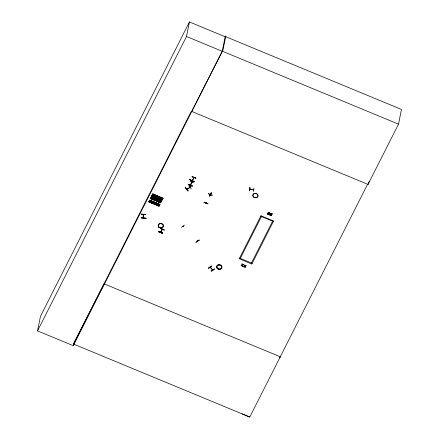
<?xml version="1.0" encoding="UTF-8"?>
<svg xmlns="http://www.w3.org/2000/svg" width="439" height="439" viewBox="0 0 439 439"><rect width="100%" height="100%" fill="white"/><g stroke="black" fill="none" stroke-linecap="round" stroke-linejoin="round"><path stroke-width="0.66" d="M210.078 194.724L210.385 194.148M141.193 217.7C147.685 218.858 148.618 218.112 141.166 217.947M143.388 217.442L143.295 217.963L143.328 214.254M145.265 218.326L145.298 218.018M190.131 187.568L189.796 187.766L190.043 187.442M249.396 190.828L249.906 187.261L249.363 190.806M249.692 188.836L249.758 188.984M250.065 188.858L250.054 189.099M253.259 189.747L253.363 189.423L253.303 189.752M253.994 187.914L253.517 191.47M183.217 226.529L182.876 226.123M143.24 214.534L143.471 214.265M367.575 184.281L367.986 184.451L398.508 124.144L222.26 51.171L73.264 345.674L37.529 330.88L40.459 316.338L189.434 21.95L225.169 36.744M73.264 345.674L73.664 343.693M143.207 217.393C142.999 219.835 143.394 213.162 143.251 214.775M37.529 330.88L186.504 36.492L189.434 21.95M158.753 231.819C170.672 236.259 150.791 228.686 162.545 233.372M164.241 230.02L160.449 228.39L164.241 229.954M160.701 232.11L160.8 232.456L160.893 232.187M160.679 232.33L160.872 231.874M161.003 231.929L160.839 232.451M162.117 229.323L162.282 229.619L162.43 229.109M162.227 229.103L162.079 229.613L162.298 229.054M185.587 187.788C193.023 197.468 180.473 181.159 188.002 190.866M186.822 189.055L186.74 189.335L187.107 189.127M187.052 188.924L186.899 189.209M186.904 189.412L187.113 188.935M188.326 184.578C200.25 189.017 180.369 181.439 192.123 186.131M188.885 185.9L191.338 188.935M188.018 190.745L185.565 187.804M189.291 187.645L190.927 184.396L189.302 187.519M181.34 227.364L184.435 225.103M189.796 187.766L189.763 187.371M190.279 184.868L190.241 185.077M190.164 185.812L190.092 186.18L190.575 186.054M190.372 184.83L190.466 184.599M189.851 187.749L189.988 187.239M190.471 184.945L190.378 185.214L190.581 184.687M190.082 187.233L186.794 189.28M190.488 186.312L190.526 185.927M192.008 181.867L191.788 182.426L191.695 182.081M191.656 182.372L191.859 181.845L191.953 182.152M183.272 226.42L182.981 226.052M192.436 180.144L192.293 180.659L192.326 180.363M183.101 226.387L182.854 226.42M183.134 226.645L183.261 226.283M192.48 180.467L193.742 177.576M192.496 180.665L192.628 180.182M193.851 177.356L193.703 177.866L193.923 177.307M193.906 177.872L194.054 177.361M194.06 177.444L192.441 180.681M193.791 182.833L190.027 181.208M225.855 35.746L222.946 50.167L191.766 111.435M195.926 242.218L199.059 239.996M204.069 202.324L207.899 203.817L204.08 202.302M197.149 240.726L197.259 240.654M197.545 240.824L197.528 241.115L197.358 240.627M206.017 202.626L205.94 202.999L206.067 202.631M206.198 202.686L206.072 203.054L206.231 202.714M199.043 239.968L199.169 240.243M208.393 193.714L212.196 195.328M209.776 196.118L211.378 192.979L209.617 195.931M210.347 194.532L209.957 194.203M210.259 194.515L210.067 194.054M209.93 194.356L210.122 194.038M210.1 194.773L210.177 194.406M210.259 194.812L210.391 194.389L209.996 194.406M211.389 193.001L211.208 192.792L209.568 196.041M208.377 193.797L212.18 195.295M211.669 266.045L208.481 268.207L211.675 266.039M210.215 267.192L210.061 267.011M212.767 269.804L210.171 266.945M210.44 267.181L210.248 267.532L210.259 266.983M214.287 268.915C213.206 271.17 207.603 272.482 214.298 268.942M212.564 269.524L212.394 269.584M212.361 269.837L212.503 269.513M212.586 269.826L212.745 269.722M249.786 188.814L249.687 189.187L253.627 189.824M250.087 189.236L250.137 188.968M273.656 220.855L251.832 264.091L239.244 258.681M239.551 258.072L252.178 263.301M253.693 189.439L253.621 189.84L253.769 189.489M240.287 258.379L261.457 216.542M241.165 265.727L242.224 265.03L241.165 265.727L242.301 265.277L241.466 265.853M242.432 265.046L242.01 263.938L242.432 265.046L243.585 264.591L242.509 265.293L243.585 264.591M242.432 266.248L242.745 266.248L242.432 266.248L242.301 265.277M243.623 266.742L244.682 266.05L243.623 266.742L244.759 266.292L243.925 266.868M244.468 264.958L244.66 266.171M245.736 265.485L244.891 266.067L245.736 265.485C247.108 265.798 242.997 266.967 246.043 265.611M244.913 267.148L245.181 267.389L244.759 266.292M260.722 216.24L273.349 221.47M251.443 262.994L272.614 221.163M239.206 258.862L261.029 215.631M267.34 214.002L268.399 213.31L268.185 212.218L268.47 212.333C267.85 214.594 271.357 211.472 268.684 213.568L268.893 214.649L268.476 213.552L267.34 214.002L268.399 213.31M268.377 213.431L268.185 212.218M268.608 213.327L268.47 212.333M268.476 213.552L267.642 214.128M268.684 213.568L269.76 212.871M268.608 214.528L268.893 214.649M269.798 215.022L270.858 214.325L270.643 213.233L271.066 214.342L272.218 213.886L271.143 214.589L271.351 215.664L270.934 214.572L269.798 215.022L270.858 214.325M270.836 214.446L270.643 213.233M270.929 213.354L270.616 213.354M271.066 214.342L271.911 213.76M271.143 214.589L272.218 213.886M271.066 215.544L270.934 214.572M271.351 215.664L271.165 214.468M398.508 124.144L401.471 109.448L225.223 36.475L222.238 51.292L186.504 36.492M190.257 185.088L191.799 182.059M204.113 202.231L207.894 203.811M162.649 233.104L158.836 231.638M188.397 184.435L192.183 185.999M190.378 180.072C203.422 185.302 179.364 175.046 194.17 181.625M149.035 201.331L148.744 201.874L158.962 206.215L159.242 205.666L149.035 201.331L159.231 205.699M149.419 200.612L149.699 200.08L159.9 204.431L159.022 206.067L148.81 201.726L149.65 200.113L159.906 204.415L159.62 204.964L149.43 200.59M150.599 198.225L160.712 202.725L150.489 198.412L150.709 198.016L160.915 202.368L160.636 202.906L150.506 198.357L151.373 196.765L151.246 197.007L161.475 201.314L151.17 197.133L161.42 201.424L161.585 201.106L151.351 196.809M161.305 201.638L151.087 197.314L161.3 201.655M162.32 199.553L162.09 200.025L151.878 195.69L152.163 195.141L162.375 199.482L152.103 195.234M151.993 195.476L162.172 199.849L151.96 195.481L152.783 193.923L163.034 198.241L162.754 198.774L152.542 194.439L152.821 193.901M242.098 413.917L249.78 417.05L367.597 184.243L368.008 184.407L369.287 181.274M149.534 200.393L159.752 204.722L149.523 200.414M149.578 200.31L159.785 204.656M150.434 198.549L160.652 202.873M151.307 196.859L161.536 201.166M151.889 195.673L162.106 199.992M162.88 198.532L152.712 194.12M160.855 202.45L150.665 198.049M162.26 199.712L152.037 195.382M152.767 193.983L163.017 198.274M160.427 228.51L164.213 230.08M160.685 232.368L162.254 229.268M160.817 232.423L162.386 229.323M162.265 229.613L162.238 229.301M190.411 185.181L191.947 182.108M73.39 344.017L104.032 283.808L280.697 356.956M189.099 187.546L190.713 184.424M189.269 187.601L190.916 184.391M209.606 196.035L211.219 192.908M153.002 195.926L153.82 194.367M149.875 202.11L150.687 200.552M151.548 198.801L152.36 197.243M150.566 202.406L151.378 200.848M152.24 199.097L153.052 197.534M153.694 196.217L154.512 194.658M153.277 199.536L154.089 197.973M154.731 196.661L155.549 195.097M151.603 202.845L152.415 201.287M154.199 199.926L155.011 198.362M155.653 197.051L156.465 195.487M152.52 203.235L153.337 201.677M155.236 200.365L156.048 198.807M156.69 197.49L157.502 195.931M153.557 203.674L154.374 202.116M159.681 202.258L160.493 200.694M161.135 199.377L161.947 197.819M158.002 205.567L158.819 204.009M161.53 201.139L160.707 202.736L150.55 198.318M162.172 199.822L162.984 198.258M192.068 176.714L195.865 178.272M148.821 201.704L159.137 205.88L148.909 201.572M148.854 201.677L159.033 206.045M279.456 357.829L280.28 356.781M249.692 189.055L253.731 189.697M197.314 240.841L197.369 241.159M199.158 240.215L196.079 242.366M211.647 266.127L208.481 268.207M211.077 271.066L214.397 269.167M190.092 187.568L186.877 189.423M270.1 215.143L270.907 214.693M268.63 213.206L269.453 212.739M242.454 264.926L243.283 264.465M212.564 270.056L210.056 267.296M141.309 214.243L145.413 214.594M141.171 217.788L145.282 218.128M368.008 184.407L191.349 111.265L73.538 344.077L249.78 417.05M268.158 212.339L268.448 212.454M269.431 212.866L269.733 212.992M271.889 213.881L272.191 214.007M267.362 213.881L267.669 214.007M269.82 214.896L270.128 215.022M271.088 215.423L271.379 215.544M188.413 184.396L192.205 185.971M260.991 215.812L273.618 221.042M243.255 264.585L243.563 264.712M245.714 265.606L246.021 265.732M241.192 265.606L241.494 265.732M243.645 266.621L243.952 266.747M158.852 231.556L162.639 233.125M204.135 202.138L207.916 203.712M190.164 186.043L190.542 186.202M268.706 213.447L268.92 214.523M244.989 266.188L245.181 267.389M242.531 265.172L242.723 266.369M242.01 263.938L242.202 265.151M244.753 265.074L244.891 266.067M244.737 266.418L244.891 267.269M141.309 214.1L145.43 214.523L141.309 214.1M192.084 176.632L195.926 178.157L192.073 176.643M217.239 268.234A2.568 2.162 11.4 0 0 221.624 268.009A2.579 2.173 11.4 0 0 218.946 264.843A2.579 2.173 11.4 0 0 217.228 268.24A2.579 2.173 11.4 0 0 221.64 268.015A2.568 2.162 11.4 0 0 218.946 264.86A2.568 2.162 11.4 0 0 217.239 268.234M217.261 268.141A2.568 2.162 11.4 0 0 221.64 267.911A2.568 2.162 11.4 0 0 218.968 264.766A2.568 2.162 11.4 0 0 217.261 268.141M158.748 226.985A2.574 2.168 11.4 0 0 163.138 226.754A2.574 2.168 11.4 0 0 160.46 223.599A2.574 2.168 11.4 0 0 158.748 226.985M158.764 226.892A2.574 2.168 11.4 0 0 163.16 226.667A2.574 2.168 11.4 0 0 160.476 223.511A2.574 2.168 11.4 0 0 158.764 226.892M158.748 226.936A2.579 2.173 11.4 0 0 163.16 226.711A2.579 2.173 11.4 0 0 160.465 223.539A2.579 2.173 11.4 0 0 158.748 226.936M253.402 196.721A2.568 2.162 11.4 0 0 257.786 196.496A2.568 2.162 11.4 0 0 255.108 193.347A2.568 2.162 11.4 0 0 253.402 196.721M253.369 196.82A2.579 2.173 11.4 0 0 257.781 196.595A2.579 2.173 11.4 0 0 255.086 193.429A2.579 2.173 11.4 0 0 253.369 196.82"/></g></svg>
